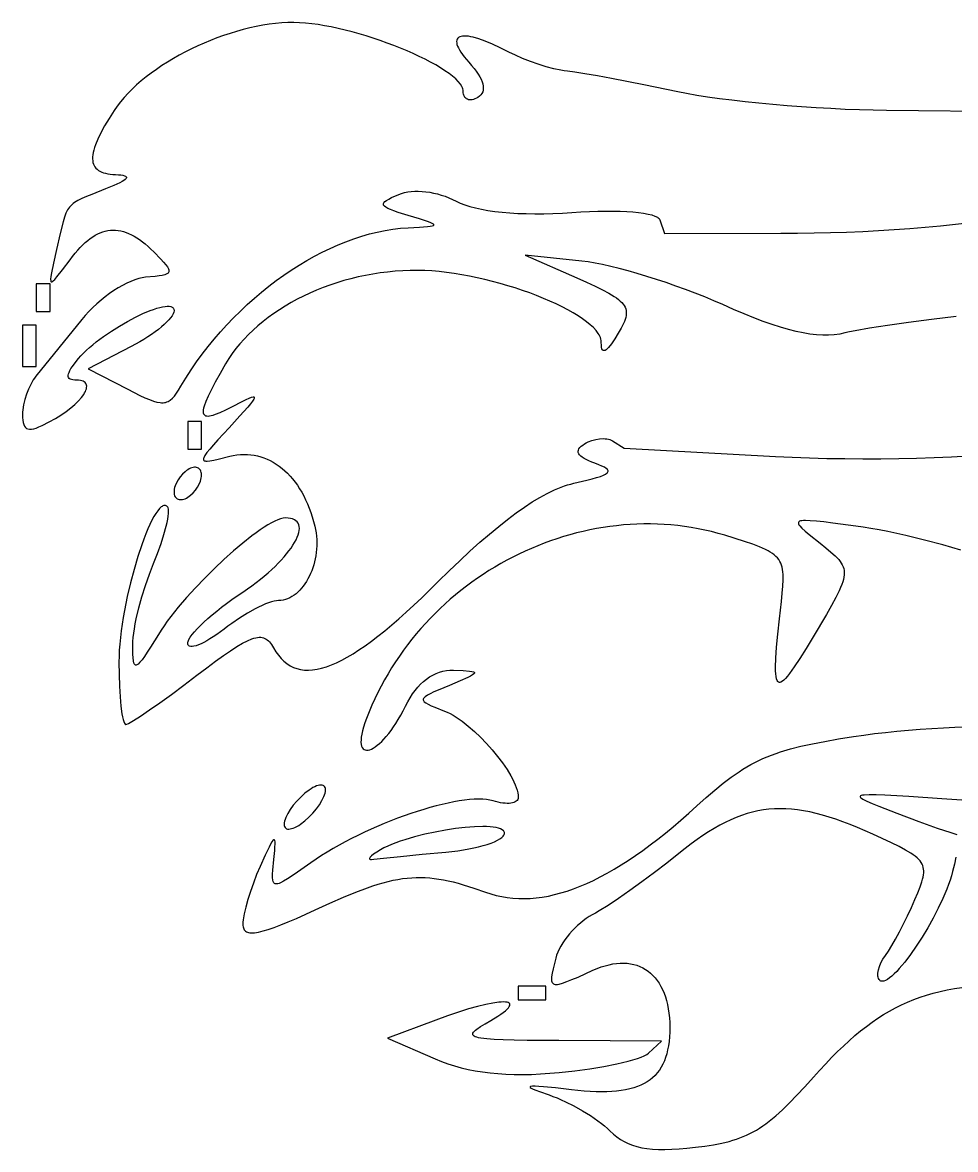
# Model space of a CAD drawing. Extents: x -3.84 to 3.84, y -4.59 to 4.88.
# Drawn here: x -2.604 to -0.137, y -4.594 to -1.614 of the extents above; entities that cross this region are included whole.
import ezdxf

# ---------------------------------------------------------------- set-up
doc = ezdxf.new("R2010")
doc.units = 0
doc.layers.add('LAYER_1', color=7, linetype='CONTINUOUS')

msp = doc.modelspace()

# ---------------------------------------------------------------- linework, layer by layer
at = {"layer": 'LAYER_1'}
for points in [[(0.0179, -1.8494), (-0.3189, -1.8462), (-0.3543, -1.8457), (-0.391, -1.8446), (-0.4285, -1.8432), (-0.4667, -1.8413), (-0.5053, -1.8391), (-0.5439, -1.8365), (-0.5823, -1.8336), (-0.6202, -1.8304), (-0.6573, -1.8269), (-0.6934, -1.8232), (-0.7281, -1.8192), (-0.7612, -1.815), (-0.7923, -1.8107), (-0.8213, -1.8062), (-0.8478, -1.8015), (-0.8715, -1.7968), (-0.9613, -1.7782), (-1.0462, -1.7617), (-1.0839, -1.7548), (-1.1167, -1.7491), (-1.1436, -1.7448), (-1.1632, -1.7422), (-1.1713, -1.7412), (-1.1801, -1.7397), (-1.1989, -1.7356), (-1.2191, -1.7303), (-1.2401, -1.7239), (-1.2611, -1.7166), (-1.2816, -1.7086), (-1.3008, -1.7002), (-1.3183, -1.6915), (-1.3407, -1.68), (-1.3613, -1.6704), (-1.3802, -1.6626), (-1.3972, -1.6566), (-1.4121, -1.6523), (-1.4189, -1.6509), (-1.4251, -1.6499), (-1.4307, -1.6493), (-1.4359, -1.6492), (-1.4405, -1.6495), (-1.4445, -1.6503), (-1.4479, -1.6514), (-1.4508, -1.653), (-1.453, -1.655), (-1.4547, -1.6574), (-1.4557, -1.6603), (-1.4561, -1.6635), (-1.4559, -1.6672), (-1.4551, -1.6713), (-1.4535, -1.6758), (-1.4514, -1.6807), (-1.4485, -1.686), (-1.445, -1.6916), (-1.4407, -1.6977), (-1.4358, -1.7042), (-1.4301, -1.7111), (-1.4238, -1.7183), (-1.4165, -1.7267), (-1.4099, -1.7347), (-1.4042, -1.7424), (-1.3992, -1.7498), (-1.3949, -1.7569), (-1.3915, -1.7636), (-1.3888, -1.77), (-1.3869, -1.776), (-1.3858, -1.7817), (-1.3855, -1.7871), (-1.3859, -1.7921), (-1.3872, -1.7967), (-1.3892, -1.801), (-1.392, -1.8049), (-1.3955, -1.8084), (-1.3999, -1.8115), (-1.4039, -1.8138), (-1.4077, -1.8155), (-1.4114, -1.8168), (-1.415, -1.8177), (-1.4184, -1.818), (-1.4216, -1.818), (-1.4245, -1.8175), (-1.4273, -1.8166), (-1.4298, -1.8153), (-1.4321, -1.8136), (-1.434, -1.8114), (-1.4356, -1.8089), (-1.4369, -1.806), (-1.4379, -1.8028), (-1.4385, -1.7991), (-1.4387, -1.7952), (-1.4389, -1.7922), (-1.4395, -1.7892), (-1.4406, -1.7861), (-1.442, -1.7829), (-1.4461, -1.7764), (-1.4516, -1.7696), (-1.4585, -1.7626), (-1.4667, -1.7555), (-1.4762, -1.7482), (-1.4869, -1.7408), (-1.4986, -1.7333), (-1.5113, -1.7258), (-1.525, -1.7182), (-1.5395, -1.7107), (-1.5548, -1.7032), (-1.5707, -1.6958), (-1.5873, -1.6886), (-1.6044, -1.6814), (-1.622, -1.6745), (-1.6399, -1.6678), (-1.6582, -1.6613), (-1.6766, -1.655), (-1.6952, -1.6491), (-1.7138, -1.6436), (-1.7325, -1.6384), (-1.751, -1.6336), (-1.7694, -1.6292), (-1.7875, -1.6253), (-1.8052, -1.6219), (-1.8226, -1.619), (-1.8394, -1.6167), (-1.8557, -1.615), (-1.8713, -1.6139), (-1.8862, -1.6135), (-1.9023, -1.6137), (-1.9186, -1.6146), (-1.9352, -1.6161), (-1.952, -1.6182), (-1.969, -1.6208), (-1.9861, -1.624), (-2.0033, -1.6278), (-2.0206, -1.6321), (-2.038, -1.6369), (-2.0553, -1.6422), (-2.0726, -1.6479), (-2.0898, -1.6541), (-2.1069, -1.6608), (-2.1239, -1.6679), (-2.1407, -1.6753), (-2.1572, -1.6832), (-2.1735, -1.6914), (-2.1895, -1.6999), (-2.2052, -1.7088), (-2.2204, -1.718), (-2.2353, -1.7275), (-2.2498, -1.7373), (-2.2637, -1.7473), (-2.2772, -1.7575), (-2.2901, -1.768), (-2.3024, -1.7787), (-2.3141, -1.7896), (-2.3251, -1.8006), (-2.3354, -1.8118), (-2.345, -1.8231), (-2.3538, -1.8345), (-2.3617, -1.846), (-2.3753, -1.8673), (-2.387, -1.887), (-2.3969, -1.9052), (-2.405, -1.9218), (-2.4112, -1.937), (-2.4136, -1.944), (-2.4156, -1.9507), (-2.4171, -1.957), (-2.4181, -1.963), (-2.4187, -1.9686), (-2.4188, -1.9739), (-2.4185, -1.9789), (-2.4177, -1.9835), (-2.4164, -1.9878), (-2.4147, -1.9917), (-2.4125, -1.9954), (-2.4099, -1.9987), (-2.4068, -2.0017), (-2.4032, -2.0044), (-2.3992, -2.0069), (-2.3947, -2.009), (-2.3898, -2.0108), (-2.3844, -2.0123), (-2.3786, -2.0136), (-2.3722, -2.0145), (-2.3654, -2.0152), (-2.3582, -2.0156), (-2.3504, -2.016), (-2.3438, -2.0167), (-2.3384, -2.0175), (-2.3343, -2.0187), (-2.3314, -2.0201), (-2.3298, -2.0217), (-2.3295, -2.0226), (-2.3295, -2.0236), (-2.3304, -2.0258), (-2.3327, -2.0282), (-2.3361, -2.0309), (-2.3409, -2.034), (-2.347, -2.0373), (-2.363, -2.0449), (-2.3842, -2.0537), (-2.4205, -2.068), (-2.4349, -2.0739), (-2.4472, -2.0792), (-2.4576, -2.0844), (-2.4663, -2.0897), (-2.4701, -2.0925), (-2.4735, -2.0954), (-2.4767, -2.0985), (-2.4796, -2.1018), (-2.4823, -2.1054), (-2.4847, -2.1092), (-2.4891, -2.1179), (-2.4931, -2.1282), (-2.4968, -2.1403), (-2.5044, -2.1715), (-2.5139, -2.2136), (-2.5221, -2.2495), (-2.5275, -2.2754), (-2.529, -2.2848), (-2.5297, -2.2918), (-2.5295, -2.2965), (-2.529, -2.298), (-2.5283, -2.2989), (-2.5273, -2.2992), (-2.5261, -2.299), (-2.5246, -2.2983), (-2.5229, -2.297), (-2.5186, -2.2928), (-2.5131, -2.2865), (-2.4984, -2.2677), (-2.4784, -2.2409), (-2.4717, -2.232), (-2.4649, -2.2237), (-2.4582, -2.2158), (-2.4516, -2.2086), (-2.4449, -2.2018), (-2.4383, -2.1956), (-2.4316, -2.1899), (-2.425, -2.1848), (-2.4184, -2.1802), (-2.4117, -2.1761), (-2.4051, -2.1725), (-2.3985, -2.1695), (-2.3918, -2.167), (-2.3851, -2.1651), (-2.3784, -2.1636), (-2.3717, -2.1627), (-2.3649, -2.1624), (-2.3581, -2.1625), (-2.3512, -2.1632), (-2.3444, -2.1644), (-2.3374, -2.1662), (-2.3304, -2.1684), (-2.3234, -2.1712), (-2.3163, -2.1746), (-2.3091, -2.1784), (-2.3019, -2.1828), (-2.2946, -2.1877), (-2.2872, -2.1931), (-2.2797, -2.1991), (-2.2722, -2.2055), (-2.2645, -2.2125), (-2.2568, -2.22), (-2.2381, -2.2391), (-2.2309, -2.247), (-2.2252, -2.2539), (-2.2209, -2.2598), (-2.2181, -2.2649), (-2.2173, -2.2672), (-2.2168, -2.2693), (-2.2168, -2.2712), (-2.2171, -2.2729), (-2.2179, -2.2745), (-2.219, -2.276), (-2.2206, -2.2773), (-2.2225, -2.2785), (-2.2276, -2.2806), (-2.2344, -2.2824), (-2.2428, -2.2838), (-2.253, -2.2851), (-2.2785, -2.2872), (-2.2874, -2.2884), (-2.2969, -2.2906), (-2.307, -2.2938), (-2.3175, -2.298), (-2.3283, -2.303), (-2.3395, -2.3088), (-2.3508, -2.3154), (-2.3622, -2.3226), (-2.3737, -2.3305), (-2.3851, -2.339), (-2.3963, -2.3481), (-2.4073, -2.3576), (-2.418, -2.3675), (-2.4283, -2.3778), (-2.438, -2.3883), (-2.4472, -2.3991), (-2.5685, -2.5489), (-2.5721, -2.5537), (-2.5756, -2.5589), (-2.5823, -2.5705), (-2.5883, -2.5833), (-2.5936, -2.5968), (-2.5979, -2.6107), (-2.6012, -2.6245), (-2.6033, -2.6379), (-2.6038, -2.6442), (-2.604, -2.6503), (-2.6038, -2.6584), (-2.6033, -2.6655), (-2.6023, -2.6716), (-2.6009, -2.6768), (-2.5989, -2.6811), (-2.5964, -2.6845), (-2.5934, -2.6869), (-2.5897, -2.6885), (-2.5854, -2.6891), (-2.5803, -2.6889), (-2.5745, -2.6878), (-2.568, -2.6859), (-2.5606, -2.6831), (-2.5524, -2.6795), (-2.5332, -2.6699), (-2.5172, -2.6608), (-2.5024, -2.6515), (-2.4888, -2.6421), (-2.4765, -2.6327), (-2.4657, -2.6233), (-2.4563, -2.6142), (-2.4485, -2.6053), (-2.4423, -2.597), (-2.4399, -2.593), (-2.4379, -2.5891), (-2.4363, -2.5855), (-2.4352, -2.582), (-2.4345, -2.5787), (-2.4343, -2.5756), (-2.4346, -2.5727), (-2.4354, -2.5701), (-2.4367, -2.5678), (-2.4385, -2.5657), (-2.4409, -2.5638), (-2.4437, -2.5623), (-2.4471, -2.5611), (-2.4511, -2.5602), (-2.4556, -2.5597), (-2.4607, -2.5595), (-2.4661, -2.5593), (-2.4709, -2.5588), (-2.4748, -2.5578), (-2.478, -2.5564), (-2.4804, -2.5546), (-2.4821, -2.5524), (-2.483, -2.5497), (-2.4831, -2.5465), (-2.4825, -2.5429), (-2.4811, -2.5388), (-2.4789, -2.5341), (-2.4759, -2.5289), (-2.4722, -2.5231), (-2.4677, -2.5168), (-2.4564, -2.5025), (-2.45, -2.4952), (-2.4429, -2.4878), (-2.4352, -2.4803), (-2.427, -2.4729), (-2.4183, -2.4655), (-2.4091, -2.4581), (-2.3897, -2.4435), (-2.3691, -2.4295), (-2.348, -2.4163), (-2.3267, -2.404), (-2.3057, -2.3929), (-2.2855, -2.3833), (-2.2665, -2.3754), (-2.2576, -2.3721), (-2.2491, -2.3693), (-2.2412, -2.3671), (-2.2339, -2.3654), (-2.2272, -2.3643), (-2.2213, -2.3638), (-2.216, -2.364), (-2.2117, -2.3648), (-2.2081, -2.3664), (-2.2067, -2.3674), (-2.2056, -2.3687), (-2.2046, -2.3701), (-2.204, -2.3717), (-2.2034, -2.3756), (-2.204, -2.3796), (-2.2058, -2.3841), (-2.2086, -2.389), (-2.2124, -2.3943), (-2.2172, -2.4), (-2.2229, -2.4059), (-2.2294, -2.4121), (-2.2367, -2.4185), (-2.2448, -2.425), (-2.2535, -2.4317), (-2.2629, -2.4383), (-2.2728, -2.445), (-2.2832, -2.4516), (-2.2941, -2.4581), (-2.3053, -2.4645), (-2.3168, -2.4706), (-2.4302, -2.5293), (-2.3259, -2.5834), (-2.2941, -2.5995), (-2.2807, -2.6058), (-2.2687, -2.6108), (-2.2581, -2.6147), (-2.2486, -2.6174), (-2.2401, -2.6188), (-2.2362, -2.619), (-2.2325, -2.619), (-2.229, -2.6186), (-2.2256, -2.618), (-2.2224, -2.617), (-2.2193, -2.6157), (-2.2163, -2.6141), (-2.2135, -2.6122), (-2.2078, -2.6074), (-2.2024, -2.6013), (-2.1969, -2.594), (-2.1912, -2.5854), (-2.1852, -2.5755), (-2.172, -2.5537), (-2.1582, -2.5323), (-2.1438, -2.5113), (-2.1287, -2.4906), (-2.1132, -2.4704), (-2.0971, -2.4507), (-2.0805, -2.4314), (-2.0634, -2.4126), (-2.0459, -2.3943), (-2.028, -2.3765), (-2.0097, -2.3593), (-1.991, -2.3426), (-1.972, -2.3265), (-1.9527, -2.311), (-1.9331, -2.2961), (-1.9133, -2.2819), (-1.8932, -2.2683), (-1.8729, -2.2553), (-1.8525, -2.2431), (-1.832, -2.2316), (-1.8113, -2.2208), (-1.7905, -2.2108), (-1.7697, -2.2015), (-1.7489, -2.1931), (-1.728, -2.1854), (-1.7072, -2.1786), (-1.6864, -2.1726), (-1.6658, -2.1675), (-1.6452, -2.1633), (-1.6247, -2.16), (-1.6045, -2.1576), (-1.5844, -2.1561), (-1.5545, -2.1546), (-1.5332, -2.1531), (-1.5257, -2.1523), (-1.5204, -2.1513), (-1.5172, -2.1502), (-1.5163, -2.1495), (-1.5161, -2.1488), (-1.5163, -2.148), (-1.5172, -2.1471), (-1.5204, -2.1451), (-1.5257, -2.1428), (-1.5332, -2.14), (-1.5545, -2.1331), (-1.5844, -2.1239), (-1.611, -2.1155), (-1.6217, -2.1117), (-1.6306, -2.1083), (-1.6378, -2.1051), (-1.6432, -2.102), (-1.647, -2.099), (-1.6483, -2.0976), (-1.6491, -2.0961), (-1.6496, -2.0946), (-1.6496, -2.0932), (-1.6492, -2.0917), (-1.6485, -2.0902), (-1.6458, -2.0871), (-1.6415, -2.0838), (-1.6357, -2.0804), (-1.6283, -2.0766), (-1.6092, -2.0681), (-1.6018, -2.0653), (-1.5938, -2.0631), (-1.5853, -2.0615), (-1.5763, -2.0603), (-1.567, -2.0597), (-1.5574, -2.0596), (-1.5476, -2.0601), (-1.5375, -2.061), (-1.5273, -2.0624), (-1.5171, -2.0644), (-1.5068, -2.0668), (-1.4966, -2.0697), (-1.4864, -2.073), (-1.4765, -2.0769), (-1.4668, -2.0811), (-1.4574, -2.0859), (-1.4467, -2.091), (-1.4345, -2.0958), (-1.4211, -2.1001), (-1.4063, -2.104), (-1.3904, -2.1074), (-1.3732, -2.1105), (-1.355, -2.1131), (-1.3357, -2.1152), (-1.3155, -2.1169), (-1.2943, -2.1182), (-1.2722, -2.119), (-1.2494, -2.1193), (-1.2258, -2.1191), (-1.2015, -2.1185), (-1.1765, -2.1174), (-1.1511, -2.1157), (-1.1276, -2.1142), (-1.1049, -2.1131), (-1.083, -2.1124), (-1.0621, -2.1121), (-1.0422, -2.1121), (-1.0235, -2.1126), (-1.006, -2.1133), (-0.9897, -2.1145), (-0.9749, -2.116), (-0.9616, -2.1178), (-0.9499, -2.12), (-0.9399, -2.1225), (-0.9316, -2.1253), (-0.9252, -2.1284), (-0.9228, -2.1301), (-0.9208, -2.1318), (-0.9194, -2.1337), (-0.9185, -2.1355), (-0.9065, -2.1713), (-0.5991, -2.1709), (-0.5547, -2.1707), (-0.5108, -2.17), (-0.4675, -2.169), (-0.4247, -2.1677), (-0.3823, -2.1659), (-0.3404, -2.1637), (-0.299, -2.1612), (-0.2579, -2.1582), (-0.2172, -2.1549), (-0.1769, -2.1511), (-0.137, -2.147), (-0.0973, -2.1424)], [(-0.1355, -2.3906), (-0.2005, -2.3987), (-0.2615, -2.4068), (-0.3166, -2.4147), (-0.3641, -2.4221), (-0.4023, -2.4287), (-0.4173, -2.4317), (-0.4293, -2.4344), (-0.4431, -2.4373), (-0.4574, -2.4392), (-0.4724, -2.4402), (-0.488, -2.4402), (-0.5044, -2.4392), (-0.5216, -2.4373), (-0.5396, -2.4343), (-0.5586, -2.4303), (-0.5786, -2.4253), (-0.5997, -2.4192), (-0.6219, -2.412), (-0.6453, -2.4038), (-0.67, -2.3944), (-0.6961, -2.384), (-0.7235, -2.3724), (-0.7525, -2.3596), (-0.7758, -2.3494), (-0.8001, -2.3393), (-0.825, -2.3294), (-0.8505, -2.3197), (-0.8762, -2.3104), (-0.902, -2.3014), (-0.9278, -2.2928), (-0.9533, -2.2848), (-0.9783, -2.2772), (-1.0027, -2.2703), (-1.0262, -2.264), (-1.0487, -2.2585), (-1.07, -2.2537), (-1.0899, -2.2497), (-1.1081, -2.2467), (-1.1246, -2.2446), (-1.2748, -2.2292), (-1.1383, -2.289), (-1.1124, -2.3005), (-1.0897, -2.3109), (-1.07, -2.3205), (-1.0532, -2.3294), (-1.0392, -2.3379), (-1.0332, -2.342), (-1.0279, -2.346), (-1.0232, -2.3501), (-1.0192, -2.3541), (-1.0157, -2.3581), (-1.0129, -2.3621), (-1.0106, -2.3663), (-1.009, -2.3705), (-1.0079, -2.3748), (-1.0073, -2.3792), (-1.0073, -2.3838), (-1.0078, -2.3885), (-1.0088, -2.3935), (-1.0102, -2.3986), (-1.0122, -2.404), (-1.0146, -2.4096), (-1.0208, -2.4218), (-1.0287, -2.4353), (-1.0381, -2.4503), (-1.0469, -2.4632), (-1.0543, -2.4727), (-1.0576, -2.4762), (-1.0605, -2.4787), (-1.0631, -2.4805), (-1.0654, -2.4813), (-1.0674, -2.4813), (-1.0691, -2.4805), (-1.0706, -2.4788), (-1.0718, -2.4763), (-1.0727, -2.4729), (-1.0734, -2.4686), (-1.074, -2.4576), (-1.0742, -2.4541), (-1.0749, -2.4505), (-1.076, -2.4469), (-1.0775, -2.4433), (-1.0793, -2.4395), (-1.0816, -2.4358), (-1.0872, -2.4282), (-1.0942, -2.4205), (-1.1025, -2.4127), (-1.1122, -2.4048), (-1.123, -2.3969), (-1.135, -2.389), (-1.148, -2.3811), (-1.162, -2.3733), (-1.177, -2.3655), (-1.1928, -2.3579), (-1.2093, -2.3503), (-1.2266, -2.343), (-1.2445, -2.3358), (-1.2629, -2.3288), (-1.2819, -2.3221), (-1.3012, -2.3156), (-1.3209, -2.3095), (-1.3409, -2.3036), (-1.3611, -2.2982), (-1.3814, -2.2931), (-1.4018, -2.2884), (-1.4222, -2.2841), (-1.4425, -2.2804), (-1.4626, -2.2771), (-1.4825, -2.2743), (-1.5021, -2.2721), (-1.5214, -2.2704), (-1.5402, -2.2694), (-1.5585, -2.269), (-1.5786, -2.2692), (-1.5987, -2.27), (-1.6186, -2.2714), (-1.6385, -2.2733), (-1.6582, -2.2758), (-1.6778, -2.2788), (-1.6973, -2.2824), (-1.7165, -2.2865), (-1.7355, -2.2911), (-1.7543, -2.2962), (-1.7729, -2.3019), (-1.7911, -2.308), (-1.8091, -2.3145), (-1.8268, -2.3216), (-1.8441, -2.3291), (-1.8611, -2.337), (-1.8776, -2.3454), (-1.8938, -2.3542), (-1.9096, -2.3634), (-1.9249, -2.373), (-1.9398, -2.383), (-1.9542, -2.3934), (-1.9681, -2.4042), (-1.9814, -2.4153), (-1.9942, -2.4268), (-2.0065, -2.4386), (-2.0181, -2.4508), (-2.0292, -2.4632), (-2.0396, -2.476), (-2.0494, -2.4891), (-2.0585, -2.5025), (-2.0669, -2.5162), (-2.0816, -2.5416), (-2.0942, -2.5643), (-2.1047, -2.5842), (-2.1132, -2.6015), (-2.1196, -2.6162), (-2.1239, -2.6284), (-2.1253, -2.6335), (-2.1261, -2.6381), (-2.1264, -2.6421), (-2.1262, -2.6455), (-2.1254, -2.6483), (-2.1241, -2.6506), (-2.1222, -2.6523), (-2.1198, -2.6535), (-2.1169, -2.6541), (-2.1135, -2.6542), (-2.1094, -2.6538), (-2.1049, -2.6529), (-2.0998, -2.6515), (-2.0941, -2.6497), (-2.0812, -2.6445), (-2.066, -2.6375), (-2.0487, -2.6287), (-2.023, -2.6155), (-2.0129, -2.6106), (-2.0047, -2.6069), (-1.9985, -2.6046), (-1.9941, -2.6036), (-1.9926, -2.6036), (-1.9916, -2.604), (-1.9911, -2.6048), (-1.9911, -2.606), (-1.9916, -2.6076), (-1.9925, -2.6096), (-1.9959, -2.6148), (-2.0012, -2.6217), (-2.0085, -2.6305), (-2.0291, -2.6537), (-2.0578, -2.685), (-2.0876, -2.7176), (-2.0994, -2.7307), (-2.109, -2.7418), (-2.1164, -2.7511), (-2.1217, -2.7586), (-2.1249, -2.7644), (-2.1256, -2.7667), (-2.1259, -2.7687), (-2.1255, -2.7703), (-2.1247, -2.7715), (-2.1233, -2.7725), (-2.1214, -2.7731), (-2.1189, -2.7734), (-2.1159, -2.7734), (-2.1083, -2.7726), (-2.0985, -2.7708), (-2.0866, -2.7682), (-2.0562, -2.7607), (-2.0467, -2.7586), (-2.0373, -2.7571), (-2.0279, -2.7561), (-2.0187, -2.7558), (-2.0095, -2.7559), (-2.0005, -2.7567), (-1.9915, -2.7579), (-1.9827, -2.7597), (-1.9741, -2.7621), (-1.9655, -2.7649), (-1.9571, -2.7683), (-1.9489, -2.7722), (-1.9409, -2.7765), (-1.933, -2.7814), (-1.9253, -2.7868), (-1.9178, -2.7926), (-1.9105, -2.799), (-1.9034, -2.8057), (-1.8965, -2.813), (-1.8899, -2.8207), (-1.8835, -2.8288), (-1.8773, -2.8374), (-1.8714, -2.8464), (-1.8658, -2.8559), (-1.8604, -2.8657), (-1.8553, -2.876), (-1.8505, -2.8867), (-1.8459, -2.8977), (-1.8417, -2.9092), (-1.8378, -2.921), (-1.8342, -2.9332), (-1.831, -2.9458), (-1.8291, -2.9544), (-1.8277, -2.9631), (-1.8266, -2.9718), (-1.826, -2.9805), (-1.8257, -2.9892), (-1.8259, -2.9979), (-1.8264, -3.0066), (-1.8272, -3.0151), (-1.8284, -3.0236), (-1.83, -3.0319), (-1.8318, -3.0401), (-1.834, -3.0482), (-1.8365, -3.056), (-1.8393, -3.0637), (-1.8423, -3.0711), (-1.8457, -3.0783), (-1.8493, -3.0852), (-1.8531, -3.0919), (-1.8572, -3.0982), (-1.8615, -3.1042), (-1.866, -3.1098), (-1.8707, -3.1151), (-1.8757, -3.1199), (-1.8808, -3.1244), (-1.8861, -3.1284), (-1.8916, -3.1319), (-1.8972, -3.135), (-1.9029, -3.1375), (-1.9088, -3.1395), (-1.9149, -3.141), (-1.921, -3.1419), (-1.9272, -3.1422), (-1.9326, -3.1426), (-1.9388, -3.1437), (-1.9458, -3.1456), (-1.9534, -3.1481), (-1.9616, -3.1513), (-1.9704, -3.1551), (-1.9796, -3.1595), (-1.9892, -3.1644), (-2.0093, -3.1755), (-2.03, -3.1884), (-2.0508, -3.2025), (-2.061, -3.21), (-2.0711, -3.2177), (-2.0808, -3.2251), (-2.0903, -3.232), (-2.0995, -3.2383), (-2.1083, -3.2439), (-2.1167, -3.2489), (-2.1246, -3.2532), (-2.132, -3.2568), (-2.1388, -3.2596), (-2.145, -3.2618), (-2.1506, -3.2632), (-2.1554, -3.2638), (-2.1594, -3.2636), (-2.1627, -3.2626), (-2.164, -3.2618), (-2.1651, -3.2608), (-2.1659, -3.2596), (-2.1665, -3.2581), (-2.167, -3.2546), (-2.1668, -3.2525), (-2.1663, -3.2502), (-2.164, -3.2449), (-2.1604, -3.2388), (-2.1555, -3.232), (-2.1494, -3.2246), (-2.1421, -3.2166), (-2.1337, -3.208), (-2.1242, -3.1991), (-2.1139, -3.1897), (-2.1027, -3.1801), (-2.0906, -3.1702), (-2.0779, -3.1601), (-2.0645, -3.15), (-2.0506, -3.1398), (-2.0362, -3.1297), (-2.0214, -3.1197), (-2.0091, -3.1114), (-1.9973, -3.103), (-1.9859, -3.0945), (-1.975, -3.086), (-1.9646, -3.0774), (-1.9546, -3.0689), (-1.9451, -3.0604), (-1.9362, -3.0519), (-1.9277, -3.0435), (-1.9198, -3.0352), (-1.9125, -3.027), (-1.9057, -3.019), (-1.8995, -3.0111), (-1.8939, -3.0034), (-1.8889, -2.9959), (-1.8845, -2.9887), (-1.8808, -2.9817), (-1.8777, -2.975), (-1.8752, -2.9686), (-1.8734, -2.9625), (-1.8723, -2.9568), (-1.8719, -2.9514), (-1.8722, -2.9465), (-1.8733, -2.9419), (-1.8751, -2.9379), (-1.8776, -2.9342), (-1.8809, -2.9311), (-1.885, -2.9285), (-1.8898, -2.9264), (-1.8955, -2.9249), (-1.902, -2.924), (-1.9093, -2.9237), (-1.915, -2.9242), (-1.9216, -2.9259), (-1.9289, -2.9285), (-1.937, -2.9321), (-1.9457, -2.9366), (-1.9551, -2.942), (-1.965, -2.9483), (-1.9754, -2.9553), (-1.9864, -2.963), (-1.9977, -2.9714), (-2.0214, -2.9901), (-2.046, -3.011), (-2.0713, -3.0336), (-2.0968, -3.0576), (-2.122, -3.0826), (-2.1466, -3.1082), (-2.1701, -3.134), (-2.1921, -3.1596), (-2.2024, -3.1722), (-2.2122, -3.1847), (-2.2213, -3.1969), (-2.2299, -3.2088), (-2.2377, -3.2204), (-2.2448, -3.2317), (-2.2656, -3.2653), (-2.2742, -3.2787), (-2.2817, -3.2899), (-2.2881, -3.2988), (-2.2936, -3.3055), (-2.2982, -3.3101), (-2.3002, -3.3116), (-2.302, -3.3126), (-2.3036, -3.313), (-2.3051, -3.3129), (-2.3064, -3.3123), (-2.3075, -3.3112), (-2.3085, -3.3096), (-2.3093, -3.3075), (-2.3107, -3.3017), (-2.3116, -3.294), (-2.3122, -3.2844), (-2.3125, -3.2594), (-2.3123, -3.2502), (-2.3115, -3.24), (-2.3101, -3.2288), (-2.3083, -3.2167), (-2.3059, -3.2039), (-2.3032, -3.1904), (-2.2965, -3.1619), (-2.2883, -3.1322), (-2.279, -3.1021), (-2.2686, -3.0726), (-2.2632, -3.0582), (-2.2576, -3.0444), (-2.2469, -3.0175), (-2.2376, -2.9917), (-2.23, -2.9677), (-2.224, -2.9459), (-2.2217, -2.9361), (-2.22, -2.9271), (-2.2187, -2.9189), (-2.218, -2.9118), (-2.2178, -2.9057), (-2.2182, -2.9006), (-2.2191, -2.8968), (-2.2198, -2.8954), (-2.2207, -2.8943), (-2.2225, -2.8928), (-2.2244, -2.8917), (-2.2263, -2.8911), (-2.2284, -2.8909), (-2.2304, -2.8912), (-2.2326, -2.8919), (-2.2348, -2.8931), (-2.237, -2.8946), (-2.2417, -2.8989), (-2.2466, -2.9046), (-2.2516, -2.9118), (-2.2567, -2.9202), (-2.2619, -2.93), (-2.2672, -2.9409), (-2.2725, -2.9529), (-2.2779, -2.9659), (-2.2833, -2.9797), (-2.2886, -2.9945), (-2.299, -3.026), (-2.3091, -3.0599), (-2.3184, -3.0954), (-2.3269, -3.1319), (-2.3343, -3.1686), (-2.3376, -3.1869), (-2.3405, -3.2049), (-2.343, -3.2227), (-2.3451, -3.2402), (-2.3468, -3.2572), (-2.3481, -3.2738), (-2.3488, -3.2897), (-2.3491, -3.3049), (-2.3487, -3.338), (-2.3477, -3.369), (-2.346, -3.397), (-2.3438, -3.4214), (-2.3412, -3.4416), (-2.3397, -3.4499), (-2.3382, -3.4569), (-2.3365, -3.4625), (-2.3348, -3.4666), (-2.333, -3.4691), (-2.3321, -3.4697), (-2.3312, -3.4699), (-2.3285, -3.4693), (-2.3241, -3.4673), (-2.3108, -3.4597), (-2.292, -3.4476), (-2.2685, -3.4317), (-2.2411, -3.4125), (-2.2105, -3.3904), (-2.1775, -3.366), (-2.1429, -3.3399), (-2.117, -3.3202), (-2.0936, -3.3029), (-2.0726, -3.2878), (-2.0538, -3.2748), (-2.0371, -3.264), (-2.0222, -3.2552), (-2.0091, -3.2484), (-1.9975, -3.2435), (-1.9922, -3.2418), (-1.9872, -3.2405), (-1.9826, -3.2397), (-1.9782, -3.2394), (-1.9741, -3.2394), (-1.9703, -3.2399), (-1.9667, -3.2409), (-1.9632, -3.2422), (-1.96, -3.244), (-1.9569, -3.2461), (-1.9539, -3.2487), (-1.9511, -3.2516), (-1.9457, -3.2586), (-1.9405, -3.267), (-1.9342, -3.2775), (-1.9275, -3.2869), (-1.9204, -3.2953), (-1.9128, -3.3027), (-1.9049, -3.3091), (-1.8965, -3.3145), (-1.8877, -3.3189), (-1.8784, -3.3223), (-1.8687, -3.3247), (-1.8585, -3.326), (-1.8479, -3.3263), (-1.8368, -3.3256), (-1.8252, -3.3239), (-1.8131, -3.3211), (-1.8005, -3.3173), (-1.7874, -3.3125), (-1.7739, -3.3067), (-1.7598, -3.2998), (-1.7452, -3.2918), (-1.73, -3.2828), (-1.7144, -3.2728), (-1.6981, -3.2617), (-1.6814, -3.2495), (-1.6641, -3.2363), (-1.6462, -3.222), (-1.6277, -3.2067), (-1.6087, -3.1903), (-1.5891, -3.1728), (-1.5689, -3.1543), (-1.5481, -3.1347), (-1.5267, -3.114), (-1.5047, -3.0922), (-1.4758, -3.0637), (-1.4478, -3.0368), (-1.4208, -3.0116), (-1.3946, -2.9881), (-1.3693, -2.9663), (-1.3449, -2.946), (-1.3214, -2.9275), (-1.2987, -2.9105), (-1.2769, -2.8952), (-1.2559, -2.8814), (-1.2357, -2.8693), (-1.2163, -2.8587), (-1.1976, -2.8497), (-1.1798, -2.8423), (-1.1711, -2.8392), (-1.1627, -2.8365), (-1.1544, -2.8341), (-1.1463, -2.8321), (-1.1119, -2.8241), (-1.0978, -2.8205), (-1.0859, -2.8171), (-1.0759, -2.8138), (-1.068, -2.8107), (-1.062, -2.8077), (-1.058, -2.8047), (-1.0567, -2.8033), (-1.0558, -2.8018), (-1.0554, -2.8003), (-1.0555, -2.7989), (-1.056, -2.7974), (-1.057, -2.7959), (-1.0603, -2.7928), (-1.0653, -2.7897), (-1.072, -2.7864), (-1.0803, -2.7829), (-1.0903, -2.7792), (-1.0989, -2.776), (-1.1065, -2.7728), (-1.1133, -2.7696), (-1.1191, -2.7664), (-1.124, -2.7633), (-1.1279, -2.7601), (-1.131, -2.7569), (-1.1331, -2.7538), (-1.1343, -2.7506), (-1.1347, -2.7474), (-1.1341, -2.7441), (-1.1326, -2.7409), (-1.1302, -2.7376), (-1.1269, -2.7343), (-1.1227, -2.7309), (-1.1176, -2.7275), (-1.1131, -2.7249), (-1.1084, -2.7226), (-1.0985, -2.7187), (-1.0883, -2.7159), (-1.0782, -2.7143), (-1.0683, -2.7139), (-1.0636, -2.7141), (-1.0591, -2.7146), (-1.0548, -2.7155), (-1.0508, -2.7166), (-1.0471, -2.7181), (-1.0438, -2.7199), (-1.013, -2.7389), (-0.6132, -2.7611), (-0.5688, -2.7633), (-0.5233, -2.765), (-0.4768, -2.7662), (-0.4297, -2.7669), (-0.3821, -2.7672), (-0.3344, -2.767), (-0.2868, -2.7664), (-0.2396, -2.7653), (-0.193, -2.7638), (-0.1473, -2.7618), (-0.1028, -2.7594)], [(-0.1225, -3.0088), (-0.1701, -2.9951), (-0.2191, -2.9821), (-0.2682, -2.9702), (-0.3159, -2.9599), (-0.3387, -2.9554), (-0.3606, -2.9514), (-0.3814, -2.948), (-0.4008, -2.9451), (-0.4608, -2.9373), (-0.4847, -2.9344), (-0.5047, -2.9323), (-0.5211, -2.931), (-0.5338, -2.9306), (-0.5389, -2.9307), (-0.5431, -2.9311), (-0.5466, -2.9318), (-0.5492, -2.9327), (-0.551, -2.9339), (-0.552, -2.9354), (-0.5523, -2.9372), (-0.5518, -2.9393), (-0.5507, -2.9417), (-0.5488, -2.9444), (-0.543, -2.9508), (-0.5345, -2.9586), (-0.5236, -2.9678), (-0.4949, -2.9908), (-0.4795, -3.0031), (-0.4661, -3.0142), (-0.4549, -3.0243), (-0.45, -3.0291), (-0.4457, -3.0339), (-0.442, -3.0386), (-0.4388, -3.0433), (-0.4362, -3.048), (-0.4341, -3.0529), (-0.4325, -3.0578), (-0.4315, -3.063), (-0.4311, -3.0684), (-0.4312, -3.074), (-0.432, -3.08), (-0.4332, -3.0863), (-0.4351, -3.093), (-0.4375, -3.1002), (-0.4406, -3.1079), (-0.4442, -3.1161), (-0.4531, -3.1343), (-0.4645, -3.1552), (-0.4783, -3.1793), (-0.5132, -3.2379), (-0.532, -3.2691), (-0.5486, -3.2958), (-0.5631, -3.3179), (-0.5756, -3.3354), (-0.581, -3.3423), (-0.586, -3.348), (-0.5906, -3.3526), (-0.5947, -3.3558), (-0.5983, -3.3579), (-0.6015, -3.3587), (-0.6029, -3.3586), (-0.6043, -3.3582), (-0.6055, -3.3575), (-0.6066, -3.3564), (-0.6086, -3.3534), (-0.6102, -3.349), (-0.6114, -3.3434), (-0.6122, -3.3364), (-0.6127, -3.328), (-0.6128, -3.3183), (-0.612, -3.2949), (-0.61, -3.2658), (-0.6069, -3.2311), (-0.6026, -3.1907), (-0.5974, -3.1444), (-0.595, -3.1231), (-0.5933, -3.1042), (-0.5925, -3.0875), (-0.5927, -3.0729), (-0.5932, -3.0662), (-0.5941, -3.06), (-0.5953, -3.0541), (-0.5969, -3.0486), (-0.599, -3.0435), (-0.6014, -3.0386), (-0.6043, -3.034), (-0.6077, -3.0296), (-0.6116, -3.0255), (-0.616, -3.0215), (-0.621, -3.0177), (-0.6265, -3.014), (-0.6326, -3.0105), (-0.6394, -3.007), (-0.6549, -3.0001), (-0.6732, -2.9931), (-0.6945, -2.9858), (-0.7468, -2.9696), (-0.7644, -2.9645), (-0.7821, -2.9599), (-0.7999, -2.9558), (-0.8177, -2.9522), (-0.8356, -2.949), (-0.8535, -2.9463), (-0.8714, -2.9441), (-0.8894, -2.9423), (-0.9074, -2.941), (-0.9253, -2.9401), (-0.9433, -2.9397), (-0.9613, -2.9397), (-0.9793, -2.9402), (-0.9972, -2.9411), (-1.0151, -2.9424), (-1.033, -2.9442), (-1.0508, -2.9464), (-1.0686, -2.949), (-1.0863, -2.952), (-1.1039, -2.9554), (-1.1215, -2.9592), (-1.139, -2.9635), (-1.1564, -2.9681), (-1.1736, -2.9732), (-1.1908, -2.9786), (-1.2079, -2.9844), (-1.2248, -2.9906), (-1.2416, -2.9972), (-1.2583, -3.0042), (-1.2748, -3.0115), (-1.2912, -3.0192), (-1.3074, -3.0273), (-1.3235, -3.0357), (-1.3393, -3.0445), (-1.355, -3.0536), (-1.3705, -3.0631), (-1.3858, -3.0729), (-1.4008, -3.0831), (-1.4157, -3.0936), (-1.4303, -3.1044), (-1.4448, -3.1156), (-1.4589, -3.1271), (-1.4728, -3.1389), (-1.4865, -3.1511), (-1.4999, -3.1635), (-1.5131, -3.1763), (-1.5259, -3.1893), (-1.5385, -3.2027), (-1.5508, -3.2164), (-1.5627, -3.2303), (-1.5744, -3.2446), (-1.5858, -3.2591), (-1.5968, -3.2739), (-1.6075, -3.289), (-1.6179, -3.3044), (-1.6279, -3.32), (-1.6375, -3.3359), (-1.6468, -3.3521), (-1.6558, -3.3685), (-1.6643, -3.3852), (-1.6725, -3.4021), (-1.6803, -3.4193), (-1.6876, -3.4367), (-1.6946, -3.4543), (-1.6988, -3.466), (-1.7023, -3.4767), (-1.705, -3.4865), (-1.7069, -3.4955), (-1.7083, -3.5036), (-1.7089, -3.5108), (-1.709, -3.5171), (-1.7084, -3.5226), (-1.7073, -3.5272), (-1.7056, -3.531), (-1.7034, -3.534), (-1.7008, -3.5361), (-1.6977, -3.5375), (-1.6942, -3.538), (-1.6903, -3.5378), (-1.686, -3.5368), (-1.6814, -3.535), (-1.6765, -3.5324), (-1.6713, -3.5291), (-1.6658, -3.5251), (-1.6601, -3.5203), (-1.6543, -3.5148), (-1.6483, -3.5085), (-1.6421, -3.5016), (-1.6358, -3.494), (-1.6295, -3.4856), (-1.6231, -3.4766), (-1.6167, -3.467), (-1.6103, -3.4566), (-1.604, -3.4456), (-1.5977, -3.434), (-1.5915, -3.4217), (-1.5855, -3.4102), (-1.5793, -3.3994), (-1.5727, -3.3893), (-1.5659, -3.3799), (-1.5587, -3.3713), (-1.5513, -3.3634), (-1.5436, -3.3563), (-1.5357, -3.3499), (-1.5275, -3.3442), (-1.519, -3.3393), (-1.5104, -3.3352), (-1.5015, -3.3319), (-1.4924, -3.3294), (-1.4831, -3.3276), (-1.4737, -3.3267), (-1.464, -3.3266), (-1.4392, -3.3275), (-1.4216, -3.3287), (-1.4156, -3.3296), (-1.4114, -3.3308), (-1.4101, -3.3314), (-1.4092, -3.3322), (-1.4087, -3.333), (-1.4087, -3.334), (-1.4093, -3.335), (-1.4102, -3.3362), (-1.4137, -3.3388), (-1.419, -3.3419), (-1.4263, -3.3455), (-1.4467, -3.3547), (-1.4751, -3.3666), (-1.5047, -3.3789), (-1.5163, -3.3841), (-1.5259, -3.3887), (-1.5335, -3.3928), (-1.5391, -3.3965), (-1.5411, -3.3983), (-1.5427, -3.4), (-1.5437, -3.4016), (-1.5443, -3.4033), (-1.5443, -3.4049), (-1.5439, -3.4065), (-1.543, -3.408), (-1.5416, -3.4097), (-1.5374, -3.413), (-1.5313, -3.4165), (-1.5233, -3.4203), (-1.5134, -3.4245), (-1.4881, -3.4345), (-1.4808, -3.4376), (-1.4733, -3.4413), (-1.4655, -3.4455), (-1.4577, -3.4503), (-1.4497, -3.4557), (-1.4416, -3.4614), (-1.4252, -3.4742), (-1.4088, -3.4885), (-1.3926, -3.5039), (-1.3768, -3.5202), (-1.3618, -3.5371), (-1.3476, -3.5545), (-1.3345, -3.5718), (-1.3228, -3.589), (-1.3127, -3.6058), (-1.3083, -3.6139), (-1.3045, -3.6218), (-1.3011, -3.6294), (-1.2983, -3.6367), (-1.296, -3.6438), (-1.2944, -3.6504), (-1.2934, -3.6567), (-1.293, -3.6626), (-1.2934, -3.6656), (-1.2944, -3.6683), (-1.296, -3.6707), (-1.2983, -3.6728), (-1.3011, -3.6746), (-1.3045, -3.6761), (-1.3083, -3.6773), (-1.3126, -3.6781), (-1.3174, -3.6786), (-1.3225, -3.6787), (-1.328, -3.6785), (-1.3339, -3.6779), (-1.34, -3.677), (-1.3464, -3.6758), (-1.353, -3.6741), (-1.3598, -3.6721), (-1.368, -3.67), (-1.3771, -3.6686), (-1.3872, -3.6677), (-1.3981, -3.6675), (-1.4098, -3.6679), (-1.4223, -3.6688), (-1.4355, -3.6703), (-1.4493, -3.6723), (-1.4638, -3.6748), (-1.4788, -3.6779), (-1.4942, -3.6814), (-1.5102, -3.6854), (-1.5265, -3.6898), (-1.5432, -3.6947), (-1.5601, -3.7), (-1.5773, -3.7057), (-1.6122, -3.7181), (-1.6473, -3.732), (-1.6824, -3.7471), (-1.6998, -3.755), (-1.717, -3.7632), (-1.7339, -3.7716), (-1.7506, -3.7803), (-1.7669, -3.7892), (-1.7829, -3.7982), (-1.7984, -3.8074), (-1.8134, -3.8167), (-1.8278, -3.8262), (-1.8417, -3.8358), (-1.8769, -3.8608), (-1.8912, -3.8705), (-1.9033, -3.8785), (-1.9135, -3.8846), (-1.922, -3.8889), (-1.9256, -3.8903), (-1.9288, -3.8913), (-1.9316, -3.8918), (-1.9341, -3.8918), (-1.9362, -3.8914), (-1.938, -3.8905), (-1.9395, -3.8891), (-1.9407, -3.8873), (-1.9416, -3.8849), (-1.9423, -3.8821), (-1.943, -3.8751), (-1.943, -3.8661), (-1.9423, -3.8552), (-1.9395, -3.8275), (-1.9371, -3.8033), (-1.9364, -3.7939), (-1.9362, -3.7863), (-1.9363, -3.7807), (-1.9369, -3.7769), (-1.9374, -3.7757), (-1.938, -3.7749), (-1.9388, -3.7747), (-1.9397, -3.7749), (-1.9419, -3.7768), (-1.9447, -3.7807), (-1.9481, -3.7865), (-1.9522, -3.7943), (-1.9625, -3.8159), (-1.9759, -3.8456), (-1.985, -3.8672), (-1.9935, -3.8894), (-2.0013, -3.9114), (-2.008, -3.9328), (-2.0136, -3.9529), (-2.0178, -3.9709), (-2.0204, -3.9864), (-2.0211, -3.993), (-2.0214, -3.9987), (-2.0212, -4.0021), (-2.0208, -4.0053), (-2.0201, -4.0082), (-2.0191, -4.0108), (-2.0178, -4.0131), (-2.0161, -4.0151), (-2.0141, -4.0168), (-2.0118, -4.0183), (-2.0092, -4.0194), (-2.0062, -4.0203), (-2.0028, -4.0208), (-1.999, -4.0211), (-1.9903, -4.0207), (-1.98, -4.0191), (-1.968, -4.0162), (-1.9543, -4.0121), (-1.9386, -4.0067), (-1.9211, -4), (-1.9015, -3.9921), (-1.8799, -3.9828), (-1.8302, -3.9602), (-1.7913, -3.9424), (-1.7556, -3.9268), (-1.7226, -3.9133), (-1.6921, -3.9018), (-1.6777, -3.8969), (-1.6637, -3.8925), (-1.6501, -3.8885), (-1.6369, -3.8851), (-1.624, -3.8822), (-1.6114, -3.8797), (-1.599, -3.8777), (-1.5869, -3.8762), (-1.5748, -3.8752), (-1.5629, -3.8747), (-1.551, -3.8746), (-1.5391, -3.8749), (-1.5272, -3.8758), (-1.5152, -3.877), (-1.503, -3.8788), (-1.4907, -3.8809), (-1.4781, -3.8835), (-1.4652, -3.8865), (-1.4521, -3.89), (-1.4385, -3.8939), (-1.4102, -3.9028), (-1.3798, -3.9134), (-1.3656, -3.9182), (-1.3512, -3.9221), (-1.3367, -3.9253), (-1.322, -3.9278), (-1.3071, -3.9295), (-1.292, -3.9304), (-1.2767, -3.9306), (-1.2612, -3.93), (-1.2455, -3.9287), (-1.2295, -3.9266), (-1.2134, -3.9238), (-1.1971, -3.9201), (-1.1805, -3.9157), (-1.1637, -3.9106), (-1.1467, -3.9047), (-1.1295, -3.898), (-1.1121, -3.8905), (-1.0944, -3.8823), (-1.0765, -3.8733), (-1.0583, -3.8635), (-1.0399, -3.8529), (-1.0212, -3.8416), (-1.0023, -3.8295), (-0.9832, -3.8166), (-0.9638, -3.8029), (-0.9441, -3.7884), (-0.9242, -3.7732), (-0.904, -3.7571), (-0.8835, -3.7403), (-0.8628, -3.7227), (-0.8418, -3.7043), (-0.8205, -3.6851), (-0.7961, -3.6632), (-0.7731, -3.6433), (-0.7512, -3.6254), (-0.7301, -3.6094), (-0.7093, -3.595), (-0.699, -3.5884), (-0.6886, -3.5821), (-0.6782, -3.5762), (-0.6676, -3.5706), (-0.6569, -3.5653), (-0.6459, -3.5602), (-0.6347, -3.5555), (-0.6233, -3.5509), (-0.6114, -3.5466), (-0.5992, -3.5425), (-0.5735, -3.5348), (-0.5456, -3.5277), (-0.5154, -3.521), (-0.4824, -3.5146), (-0.4463, -3.5083), (-0.4068, -3.502), (-0.3796, -3.498), (-0.3512, -3.4943), (-0.3219, -3.4909), (-0.2918, -3.4878), (-0.2612, -3.4849), (-0.2303, -3.4825), (-0.1993, -3.4803), (-0.1686, -3.4785), (-0.1382, -3.4771), (-0.1085, -3.476)], [(0.0908, -3.6842), (-0.1732, -3.6665), (-0.2601, -3.6608), (-0.3236, -3.6572), (-0.347, -3.6563), (-0.3651, -3.6561), (-0.3781, -3.6567), (-0.3827, -3.6572), (-0.386, -3.658), (-0.3882, -3.659), (-0.3892, -3.6602), (-0.3891, -3.6617), (-0.3878, -3.6634), (-0.3854, -3.6653), (-0.3819, -3.6675), (-0.3717, -3.6726), (-0.3574, -3.6788), (-0.3392, -3.6862), (-0.2916, -3.7045), (-0.234, -3.7262), (-0.1849, -3.744), (-0.1494, -3.7561), (-0.1385, -3.7595), (-0.1329, -3.7607)], [(-0.1359, -3.8211), (-0.1397, -3.8395), (-0.1444, -3.8592), (-0.1474, -3.8701), (-0.151, -3.8814), (-0.1551, -3.8932), (-0.1597, -3.9053), (-0.1648, -3.9177), (-0.1703, -3.9304), (-0.1825, -3.956), (-0.196, -3.9819), (-0.2104, -4.0076), (-0.2254, -4.0325), (-0.2408, -4.0562), (-0.2561, -4.0783), (-0.2712, -4.0982), (-0.2785, -4.1072), (-0.2856, -4.1155), (-0.2924, -4.123), (-0.299, -4.1297), (-0.3053, -4.1355), (-0.3112, -4.1404), (-0.3168, -4.1443), (-0.3219, -4.1471), (-0.3265, -4.1488), (-0.3306, -4.1493), (-0.3325, -4.1491), (-0.3342, -4.1486), (-0.3358, -4.1478), (-0.3372, -4.1466), (-0.339, -4.1444), (-0.3404, -4.1418), (-0.3414, -4.1387), (-0.342, -4.1354), (-0.3422, -4.1317), (-0.3421, -4.1278), (-0.3416, -4.1236), (-0.3408, -4.1193), (-0.338, -4.11), (-0.334, -4.1003), (-0.3286, -4.0905), (-0.3221, -4.0808), (-0.3143, -4.0694), (-0.3053, -4.0547), (-0.2954, -4.0374), (-0.285, -4.0181), (-0.2743, -3.9973), (-0.2637, -3.9757), (-0.2535, -3.9539), (-0.2441, -3.9325), (-0.2367, -3.915), (-0.2306, -3.8995), (-0.2258, -3.8858), (-0.224, -3.8795), (-0.2226, -3.8735), (-0.2216, -3.8679), (-0.221, -3.8625), (-0.2209, -3.8574), (-0.2212, -3.8526), (-0.222, -3.8479), (-0.2234, -3.8434), (-0.2253, -3.8391), (-0.2277, -3.8349), (-0.2306, -3.8308), (-0.2342, -3.8267), (-0.2384, -3.8227), (-0.2431, -3.8186), (-0.2485, -3.8146), (-0.2546, -3.8105), (-0.2688, -3.802), (-0.2858, -3.793), (-0.3058, -3.7832), (-0.3553, -3.7603), (-0.3761, -3.7511), (-0.3962, -3.7425), (-0.4157, -3.7346), (-0.4347, -3.7274), (-0.4531, -3.7208), (-0.4711, -3.7149), (-0.4886, -3.7097), (-0.5056, -3.7052), (-0.5223, -3.7014), (-0.5386, -3.6983), (-0.5545, -3.6959), (-0.5701, -3.6941), (-0.5855, -3.6931), (-0.6006, -3.6928), (-0.6155, -3.6932), (-0.6303, -3.6943), (-0.6449, -3.6961), (-0.6593, -3.6986), (-0.6737, -3.7018), (-0.6881, -3.7058), (-0.7024, -3.7105), (-0.7168, -3.7159), (-0.7311, -3.7221), (-0.7456, -3.729), (-0.7602, -3.7366), (-0.7749, -3.745), (-0.7898, -3.7541), (-0.805, -3.764), (-0.8203, -3.7746), (-0.8359, -3.786), (-0.8519, -3.7982), (-0.8681, -3.8111), (-0.9002, -3.8365), (-0.9332, -3.8618), (-0.9661, -3.8864), (-0.9981, -3.9095), (-1.0281, -3.9304), (-1.0553, -3.9485), (-1.0787, -3.9632), (-1.0886, -3.9691), (-1.0973, -3.9738), (-1.1053, -3.9783), (-1.1132, -3.9833), (-1.1211, -3.989), (-1.1289, -3.9952), (-1.1365, -4.0018), (-1.1438, -4.0088), (-1.1509, -4.0162), (-1.1576, -4.0238), (-1.164, -4.0317), (-1.17, -4.0397), (-1.1755, -4.0478), (-1.1804, -4.056), (-1.1848, -4.0641), (-1.1886, -4.0722), (-1.1917, -4.0801), (-1.194, -4.0878), (-1.2012, -4.1163), (-1.2036, -4.1276), (-1.205, -4.137), (-1.2053, -4.1446), (-1.205, -4.1477), (-1.2044, -4.1504), (-1.2034, -4.1527), (-1.2021, -4.1545), (-1.2003, -4.1559), (-1.1982, -4.1568), (-1.1957, -4.1574), (-1.1927, -4.1576), (-1.1892, -4.1573), (-1.1853, -4.1567), (-1.176, -4.1542), (-1.1647, -4.1502), (-1.1511, -4.1448), (-1.1351, -4.1379), (-1.0955, -4.1201), (-1.0846, -4.1154), (-1.0738, -4.1114), (-1.0633, -4.108), (-1.053, -4.1053), (-1.0429, -4.1033), (-1.033, -4.102), (-1.0234, -4.1012), (-1.0141, -4.1011), (-1.005, -4.1017), (-0.9962, -4.1028), (-0.9877, -4.1046), (-0.9795, -4.107), (-0.9716, -4.11), (-0.964, -4.1136), (-0.9567, -4.1177), (-0.9498, -4.1225), (-0.9432, -4.1278), (-0.937, -4.1336), (-0.9311, -4.1401), (-0.9256, -4.1471), (-0.9205, -4.1546), (-0.9158, -4.1626), (-0.9115, -4.1712), (-0.9076, -4.1803), (-0.9041, -4.1899), (-0.9011, -4.2001), (-0.8985, -4.2107), (-0.8964, -4.2218), (-0.8947, -4.2334), (-0.8934, -4.2455), (-0.8927, -4.2581), (-0.8925, -4.2711), (-0.8927, -4.2841), (-0.8933, -4.2965), (-0.8944, -4.3084), (-0.896, -4.3197), (-0.898, -4.3305), (-0.9004, -4.3408), (-0.9033, -4.3505), (-0.9068, -4.3597), (-0.9107, -4.3684), (-0.9151, -4.3766), (-0.92, -4.3843), (-0.9254, -4.3914), (-0.9313, -4.3981), (-0.9378, -4.4042), (-0.9447, -4.4099), (-0.9523, -4.4151), (-0.9603, -4.4198), (-0.969, -4.4241), (-0.9782, -4.4278), (-0.9879, -4.4311), (-0.9983, -4.434), (-1.0092, -4.4363), (-1.0207, -4.4383), (-1.0329, -4.4398), (-1.0456, -4.4408), (-1.0589, -4.4414), (-1.0729, -4.4416), (-1.0875, -4.4413), (-1.1028, -4.4406), (-1.1187, -4.4395), (-1.1352, -4.438), (-1.1524, -4.4361), (-1.1947, -4.4312), (-1.2265, -4.428), (-1.2385, -4.4271), (-1.248, -4.4267), (-1.255, -4.4268), (-1.2596, -4.4273), (-1.261, -4.4277), (-1.2617, -4.4283), (-1.2619, -4.429), (-1.2615, -4.4298), (-1.2589, -4.4319), (-1.254, -4.4344), (-1.2468, -4.4375), (-1.2373, -4.4411), (-1.2118, -4.4499), (-1.2014, -4.4535), (-1.1906, -4.4578), (-1.1796, -4.4625), (-1.1684, -4.4676), (-1.1458, -4.4789), (-1.1234, -4.4914), (-1.1021, -4.5046), (-1.092, -4.5114), (-1.0824, -4.5182), (-1.0733, -4.525), (-1.065, -4.5317), (-1.0573, -4.5384), (-1.0505, -4.5448), (-1.0416, -4.5532), (-1.0324, -4.5607), (-1.0229, -4.5674), (-1.0129, -4.5733), (-1.0023, -4.5785), (-0.9911, -4.5828), (-0.9791, -4.5865), (-0.9664, -4.5894), (-0.9527, -4.5915), (-0.9381, -4.593), (-0.9224, -4.5938), (-0.9055, -4.594), (-0.8873, -4.5935), (-0.8678, -4.5924), (-0.8469, -4.5907), (-0.8245, -4.5883), (-0.7996, -4.5852), (-0.7765, -4.5817), (-0.755, -4.5775), (-0.735, -4.5726), (-0.7253, -4.5698), (-0.716, -4.5668), (-0.7069, -4.5635), (-0.6979, -4.5599), (-0.6891, -4.5561), (-0.6805, -4.5519), (-0.6719, -4.5474), (-0.6634, -4.5426), (-0.655, -4.5373), (-0.6465, -4.5318), (-0.6381, -4.5258), (-0.6296, -4.5193), (-0.6123, -4.5052), (-0.5944, -4.4891), (-0.5757, -4.471), (-0.556, -4.4507), (-0.535, -4.4281), (-0.5125, -4.403), (-0.4961, -4.3848), (-0.4801, -4.3675), (-0.4643, -4.351), (-0.4487, -4.3353), (-0.4333, -4.3204), (-0.418, -4.3063), (-0.4028, -4.2929), (-0.3877, -4.2803), (-0.3726, -4.2685), (-0.3575, -4.2573), (-0.3422, -4.2468), (-0.3269, -4.237), (-0.3115, -4.2278), (-0.2958, -4.2193), (-0.2799, -4.2114), (-0.2638, -4.2041), (-0.2473, -4.1974), (-0.2305, -4.1913), (-0.2133, -4.1857), (-0.1957, -4.1807), (-0.1777, -4.1762), (-0.1591, -4.1722), (-0.1399, -4.1686), (-0.1202, -4.1656)]]:
    msp.add_lwpolyline(points, dxfattribs=at)
for points in [[(-2.5676, -2.3774), (-2.5312, -2.3774), (-2.5312, -2.3046), (-2.5676, -2.3046)], [(-2.604, -2.5231), (-2.5676, -2.5231), (-2.5676, -2.4503), (-2.5676, -2.4139), (-2.604, -2.4139), (-2.604, -2.4867)], [(-2.167, -2.7416), (-2.1306, -2.7416), (-2.1306, -2.6688), (-2.167, -2.6688)], [(-2.2034, -2.8552), (-2.2032, -2.8587), (-2.2027, -2.862), (-2.2018, -2.8649), (-2.2006, -2.8675), (-2.199, -2.8697), (-2.1972, -2.8716), (-2.1951, -2.8731), (-2.1927, -2.8743), (-2.1902, -2.875), (-2.1873, -2.8754), (-2.1843, -2.8754), (-2.1812, -2.8749), (-2.1778, -2.8741), (-2.1743, -2.8728), (-2.1707, -2.8712), (-2.167, -2.8691), (-2.1633, -2.8666), (-2.1597, -2.8638), (-2.1529, -2.8575), (-2.1467, -2.8503), (-2.1413, -2.8425), (-2.1368, -2.8343), (-2.1335, -2.8261), (-2.1322, -2.822), (-2.1313, -2.8179), (-2.1308, -2.814), (-2.1306, -2.8101), (-2.1308, -2.8065), (-2.1313, -2.8033), (-2.1322, -2.8004), (-2.1335, -2.7978), (-2.135, -2.7955), (-2.1368, -2.7937), (-2.1389, -2.7922), (-2.1413, -2.791), (-2.1439, -2.7903), (-2.1467, -2.7899), (-2.1497, -2.7899), (-2.1529, -2.7904), (-2.1562, -2.7912), (-2.1597, -2.7925), (-2.1633, -2.7941), (-2.167, -2.7962), (-2.1707, -2.7987), (-2.1743, -2.8015), (-2.1812, -2.8078), (-2.1873, -2.815), (-2.1927, -2.8228), (-2.1972, -2.831), (-2.2006, -2.8392), (-2.2018, -2.8433), (-2.2027, -2.8474), (-2.2032, -2.8513)], [(-1.9121, -3.7338), (-1.9118, -3.7373), (-1.911, -3.7402), (-1.9097, -3.7426), (-1.9079, -3.7445), (-1.9056, -3.7458), (-1.9029, -3.7465), (-1.8997, -3.7467), (-1.8962, -3.7464), (-1.8924, -3.7455), (-1.8882, -3.7441), (-1.8837, -3.7422), (-1.8789, -3.7398), (-1.8738, -3.7368), (-1.8686, -3.7333), (-1.8575, -3.7248), (-1.8465, -3.715), (-1.8363, -3.7044), (-1.827, -3.6933), (-1.8189, -3.6821), (-1.8122, -3.6712), (-1.8095, -3.6659), (-1.8072, -3.6608), (-1.8053, -3.6559), (-1.804, -3.6513), (-1.8031, -3.647), (-1.8029, -3.6431), (-1.8031, -3.6396), (-1.804, -3.6366), (-1.8053, -3.6342), (-1.8071, -3.6324), (-1.8094, -3.6311), (-1.8121, -3.6303), (-1.8152, -3.6301), (-1.8187, -3.6304), (-1.8226, -3.6313), (-1.8268, -3.6327), (-1.8313, -3.6346), (-1.8361, -3.6371), (-1.8411, -3.6401), (-1.8464, -3.6435), (-1.8575, -3.652), (-1.8685, -3.6619), (-1.8787, -3.6725), (-1.888, -3.6836), (-1.8961, -3.6947), (-1.9027, -3.7057), (-1.9055, -3.7109), (-1.9078, -3.716), (-1.9096, -3.7209), (-1.911, -3.7255), (-1.9118, -3.7298)], [(-1.4842, -3.8074), (-1.4685, -3.8058), (-1.4531, -3.8039), (-1.4383, -3.8017), (-1.4241, -3.7992), (-1.4106, -3.7964), (-1.3978, -3.7935), (-1.3859, -3.7903), (-1.3749, -3.787), (-1.3649, -3.7836), (-1.356, -3.78), (-1.3482, -3.7763), (-1.3417, -3.7726), (-1.3364, -3.7688), (-1.3326, -3.765), (-1.3312, -3.7631), (-1.3303, -3.7613), (-1.3297, -3.7594), (-1.3295, -3.7575), (-1.3296, -3.7557), (-1.3301, -3.754), (-1.331, -3.7525), (-1.3321, -3.751), (-1.3354, -3.7483), (-1.3398, -3.746), (-1.3453, -3.7441), (-1.3518, -3.7426), (-1.3593, -3.7414), (-1.3678, -3.7405), (-1.377, -3.7401), (-1.387, -3.7399), (-1.4089, -3.7405), (-1.4331, -3.7424), (-1.4589, -3.7453), (-1.4858, -3.7494), (-1.5132, -3.7544), (-1.5405, -3.7604), (-1.5673, -3.7672), (-1.5929, -3.7747), (-1.6051, -3.7788), (-1.6168, -3.783), (-1.6279, -3.7873), (-1.6384, -3.7918), (-1.6482, -3.7965), (-1.6572, -3.8012), (-1.6674, -3.8073), (-1.6755, -3.8127), (-1.6814, -3.8174), (-1.6851, -3.8213), (-1.686, -3.8229), (-1.6864, -3.8243), (-1.6861, -3.8254), (-1.6852, -3.8262), (-1.6837, -3.8268), (-1.6816, -3.8271), (-1.6754, -3.8266), (-1.6491, -3.8235), (-1.6042, -3.8188), (-1.5472, -3.8133)], [(-1.293, -4.1983), (-1.2202, -4.1983), (-1.2202, -4.1618), (-1.293, -4.1618)], [(-1.639, -4.2995), (-1.5124, -4.3546), (-1.496, -4.3614), (-1.4792, -4.3675), (-1.4619, -4.373), (-1.4441, -4.3779), (-1.4258, -4.3823), (-1.407, -4.386), (-1.3876, -4.3891), (-1.3676, -4.3916), (-1.3471, -4.3935), (-1.3259, -4.3948), (-1.3041, -4.3956), (-1.2816, -4.3957), (-1.2585, -4.3953), (-1.2346, -4.3942), (-1.21, -4.3926), (-1.1847, -4.3904), (-1.1436, -4.3859), (-1.1038, -4.3804), (-1.0665, -4.3742), (-1.0324, -4.3674), (-1.017, -4.3639), (-1.0027, -4.3604), (-0.9897, -4.3568), (-0.9782, -4.3532), (-0.9682, -4.3496), (-0.96, -4.3461), (-0.9535, -4.3426), (-0.9489, -4.3393), (-0.9143, -4.3075), (-1.1856, -4.3062), (-1.2697, -4.3056), (-1.3037, -4.305), (-1.3328, -4.3042), (-1.357, -4.3031), (-1.3766, -4.3016), (-1.3918, -4.2997), (-1.3978, -4.2986), (-1.4028, -4.2973), (-1.4068, -4.2959), (-1.4098, -4.2944), (-1.4119, -4.2927), (-1.4131, -4.2908), (-1.4134, -4.2888), (-1.4129, -4.2866), (-1.4115, -4.2842), (-1.4093, -4.2816), (-1.4063, -4.2788), (-1.4026, -4.2758), (-1.393, -4.2691), (-1.3807, -4.2615), (-1.3659, -4.2529), (-1.347, -4.2415), (-1.3392, -4.2364), (-1.3326, -4.2316), (-1.3271, -4.2272), (-1.3226, -4.2232), (-1.3192, -4.2196), (-1.3168, -4.2163), (-1.3154, -4.2135), (-1.315, -4.211), (-1.3156, -4.2089), (-1.3171, -4.2071), (-1.3195, -4.2057), (-1.3228, -4.2047), (-1.327, -4.2041), (-1.3321, -4.2039), (-1.338, -4.204), (-1.3447, -4.2046), (-1.3604, -4.2067), (-1.3791, -4.2104), (-1.4007, -4.2156), (-1.4248, -4.2224), (-1.4515, -4.2306), (-1.4805, -4.2403), (-1.5115, -4.2516)]]:
    msp.add_lwpolyline(points, close=True, dxfattribs=at)

doc.saveas('drawing.dxf')
